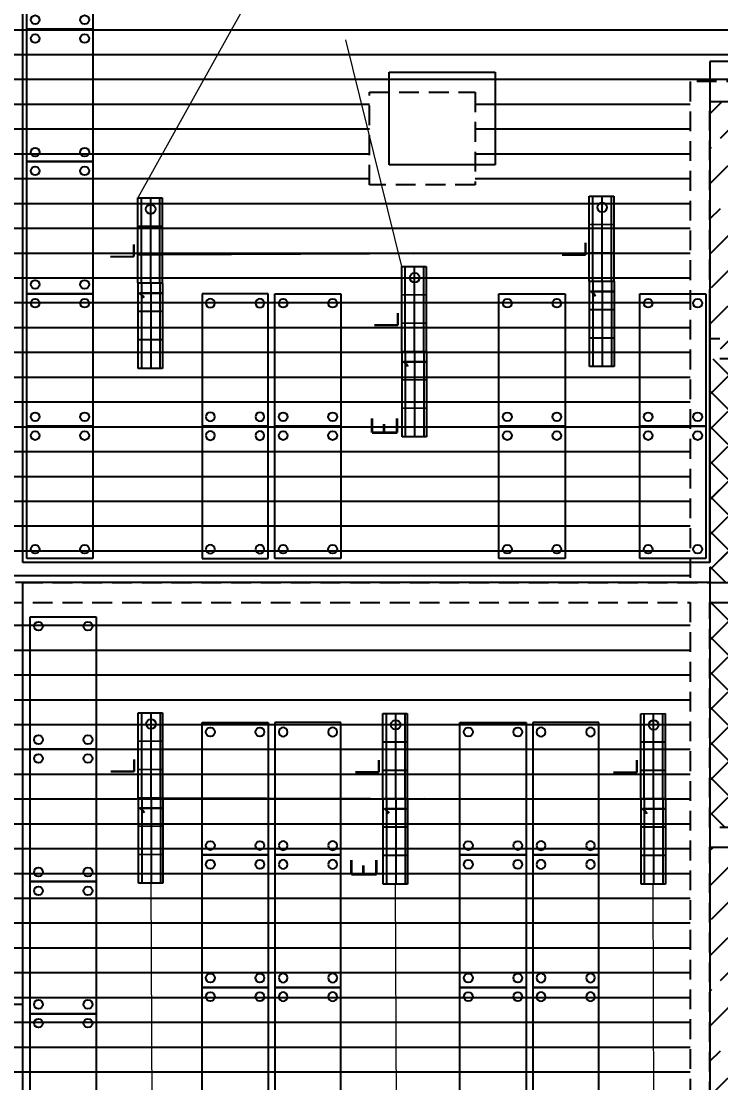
# Model space of a CAD drawing. Header units: inches. Extents: x 567115 to 582893, y 124948 to 133566.
# Drawn here: x 572433 to 572962, y 128336 to 129138 of the extents above; entities that cross this region are included whole.
import ezdxf

# ---------------------------------------------------------------- set-up
doc = ezdxf.new("R2010")
doc.units = ezdxf.units.IN
doc.header["$MEASUREMENT"] = 0
doc.linetypes.add('DASHED', pattern=[0.75, 0.5, -0.25])
for name, color, linetype in [('ELTV', 3, 'Continuous'), ('kazeb', 15, 'Continuous'), ('khatchin', 15, 'DASHED'), ('LIGHTING', 3, 'Continuous'), ('LIGHTING WIRE', 4, 'Continuous'), ('mobl', 11, 'Continuous'), ('wall kanaf', 4, 'Continuous')]:
    doc.layers.add(name, color=color, linetype=linetype)
doc.styles.add('2floorplan$0$style1', font='romans.shx', dxfattribs={"height": 40})
doc.styles.add('ROMANS', font='romans.shx')

# ---------------------------------------------------------------- blocks, each defined once
blk = doc.blocks.new('1LOUVER.TO')
at = {"layer": 'ELTV'}
blk.add_line((-64.41, -8.78), (-64.41, 9.73), dxfattribs=at)
at = {"layer": 'LIGHTING'}
for p, q in [((-64.41, 9.73), (64.39, 9.73)), ((64.39, 9.73), (64.39, -8.78)), ((64.39, -8.78), (-64.41, -8.78))]:
    blk.add_line(p, q, dxfattribs=at)
at = {"layer": 'LIGHTING', "color": 30, "lineweight": -2}
for p, q in [((-42.82, -8.78), (-42.82, 9.73)), ((-21.41, -8.78), (-21.41, 9.73)), ((0, -8.78), (0, 9.73)), ((21.41, -8.78), (21.41, 9.73)), ((42.82, -8.78), (42.82, 9.73)), ((-64.23, 7.03), (64.23, 7.03)), ((-64.23, 0), (64.23, 0)), ((-64.23, -7.03), (64.23, -7.03))]:
    blk.add_line(p, q, dxfattribs=at)
at = {"layer": 'LIGHTING', "color": 2}
blk.add_circle((55.88, 0), 3.63, dxfattribs=at)
at = {"layer": 'LIGHTING', "color": 3, "style": '2floorplan$0$style1'}
blk.add_text('L', height=17.71, dxfattribs=at).set_placement((17.02, 12.74))
at = {"layer": 'LIGHTING', "color": 2, "style": '2floorplan$0$style1'}
blk.add_text('1', height=16.8, dxfattribs=at).set_placement((-15.5, -8.31))
blk = doc.blocks.new('L14')
at = {"layer": 'mobl'}
for p, q in [((-0.5, 0), (0.5, 0)), ((-0.5, -0.5), (-0.5, 0)), ((0.5, 0), (0.5, -0.5)), ((0.5, -0.5), (-0.5, -0.5))]:
    blk.add_line(p, q, dxfattribs=at)
for centre in [(-0.42898, -0.06285), (0.42897, -0.06285), (-0.42898, -0.43715), (0.42897, -0.43715)]:
    blk.add_circle(centre, 0.0334, dxfattribs=at)

msp = doc.modelspace()

# ---------------------------------------------------------------- hatches: boundary and pattern name
at = {"layer": 'kazeb'}
h = msp.add_hatch(dxfattribs=at)
h.set_pattern_fill('ANSI33', color=256, scale=150, style=0)
edge = h.paths.add_edge_path()
edge.add_line((573683.38, 129666.5), (573770.04, 129666.5))
edge.add_line((573770.04, 129666.5), (573770.04, 129496.5))
edge.add_line((573770.04, 129496.5), (573683.04, 129496.5))
edge.add_line((573683.04, 129496.5), (573683.04, 129456.54))
edge.add_line((573683.04, 129456.54), (572088.07, 129456.54))
edge.add_line((572088.07, 129456.54), (572088.07, 129289.04))
edge.add_line((572088.07, 129289.04), (571944.07, 129289.04))
edge.add_line((571944.07, 129289.04), (571944.07, 129456.54))
edge.add_line((571944.07, 129456.54), (571785.07, 129456.54))
edge.add_line((571785.07, 129456.54), (571785.07, 129255.54))
edge.add_line((571785.07, 129255.54), (571272.13, 129255.54))
edge.add_line((571272.13, 129255.54), (571272.13, 129121.04))
edge.add_line((571272.13, 129121.04), (571029.57, 129121.04))
edge.add_line((571029.57, 129121.04), (571029.57, 129456.54))
edge.add_line((571029.57, 129456.54), (569011.57, 129456.54))
edge.add_line((569011.57, 129456.54), (569011.57, 129706.54))
edge.add_line((569011.57, 129706.54), (573276.57, 129706.54))
edge.add_line((573276.57, 129706.54), (573276.57, 130049.04))
edge.add_line((573276.57, 130049.04), (573396.57, 130049.04))
edge.add_line((573396.57, 130049.04), (573396.57, 129706.54))
edge.add_line((573396.57, 129706.54), (573683.38, 129706.54))
edge.add_line((573683.38, 129706.54), (573683.38, 129676.5))
h = msp.add_hatch(dxfattribs=at)
h.set_pattern_fill('LINE', color=256, scale=150)
h.paths.add_polyline_path([(572696.57, 129084.04), (572776.57, 129084.04), (572776.57, 129014.04), (572696.57, 129014.04)], flags=16)
edge = h.paths.add_edge_path()
edge.add_line((574214.07, 129441.54), (574214.07, 129091.54))
edge.add_line((574214.07, 129091.54), (574144.07, 129091.54))
edge.add_line((574144.07, 129091.54), (574144.06, 129021.04))
edge.add_line((574144.06, 129021.04), (573829.57, 129021.04))
edge.add_line((573829.57, 129021.04), (573829.57, 129092.04))
edge.add_line((573829.57, 129092.04), (573743.57, 129092.04))
edge.add_line((573743.57, 129092.04), (573743.57, 129021.04))
edge.add_line((573743.57, 129021.04), (573476.57, 129021.04))
edge.add_line((573476.57, 129021.04), (573476.57, 129092.04))
edge.add_line((573476.57, 129092.04), (572939.07, 129092.04))
edge.add_line((572939.07, 129092.04), (572939.07, 128713.54))
edge.add_line((572939.07, 128713.54), (572419.57, 128713.54))
edge.add_line((572419.57, 128713.54), (572419.57, 129441.54))
edge.add_line((572419.57, 129441.54), (574214.07, 129441.54))
h = msp.add_hatch(dxfattribs=at)
h.set_pattern_fill('ANSI33', color=256, scale=150, style=0)
h.paths.add_polyline_path([(573043.57, 129077.04), (572954.07, 129077.04), (572954.07, 128897.54), (572959.07, 128897.54), (572959.07, 128882.54), (572954.07, 128882.54), (572954.07, 128713.54), (573089.07, 128713.54), (573089.07, 128882.54), (573049.07, 128882.54), (573049.07, 128897.54), (573104.07, 128897.54), (573104.07, 128882.54), (573104.07, 128713.54), (573239.07, 128713.54), (573239.07, 128882.54), (573194.07, 128882.54), (573194.07, 128897.54), (573254.07, 128897.54), (573254.07, 128713.54), (573364.07, 128713.54), (573364.07, 128863.54), (573379.07, 128863.54), (573379.07, 128713.54), (573492.07, 128713.54), (573492.07, 129006.04), (573396.57, 129006.04), (573396.57, 129077.04), (573129.57, 129077.04), (573129.57, 129006.04), (573043.57, 129006.04)])
h = msp.add_hatch(dxfattribs=at)
h.set_pattern_fill('ANSI37', color=256, scale=150, style=2)
h.paths.add_polyline_path([(573089.07, 128882.54), (572954.07, 128882.54), (572954.07, 128713.54), (573089.07, 128713.54)])
h = msp.add_hatch(dxfattribs=at)
h.set_pattern_fill('LINE', color=256, scale=150)
edge = h.paths.add_edge_path()
edge.add_line((572939.07, 128698.54), (572939.07, 128306.54))
edge.add_line((572939.07, 128306.54), (573384.07, 128306.54))
edge.add_line((573384.07, 128306.54), (573384.07, 127551.6))
edge.add_arc((573086.57, 126949.04), 672, 63.72319, 86.33125)
edge.add_line((573129.57, 127619.66), (573129.57, 127692.04))
edge.add_line((573129.57, 127692.04), (573043.57, 127692.04))
edge.add_line((573043.57, 127692.04), (573043.57, 127649.54))
edge.add_line((573043.57, 127649.54), (573004.07, 127649.54))
edge.add_line((573004.07, 127649.54), (573004.07, 127615.96))
edge.add_arc((573086.57, 126949.04), 672, 97.05187, 142.81429)
edge.add_line((572551.2, 127355.2), (572465.07, 127420.54))
edge.add_line((572465.07, 127420.54), (572419.57, 127420.54))
edge.add_line((572419.57, 127420.54), (572419.57, 128698.54))
edge.add_line((572419.57, 128698.54), (572939.07, 128698.54))
h = msp.add_hatch(dxfattribs=at)
h.set_pattern_fill('ANSI37', color=256, scale=150, style=2)
h.paths.add_polyline_path([(573089.07, 128528.54), (572954.07, 128528.54), (572954.07, 128698.54), (573089.07, 128698.54)])
h = msp.add_hatch(dxfattribs=at)
h.set_pattern_fill('ANSI33', color=256, scale=150, style=0)
h.paths.add_polyline_path([(572954.07, 128321.54), (572954.07, 128513.54), (573254.07, 128513.54), (573254.07, 128698.54), (573364.07, 128698.54), (573364.07, 128548.54), (573379.07, 128548.54), (573379.07, 128698.54), (573492.07, 128698.54), (573492.07, 128321.54), (573129.63, 128321.54), (573129.63, 128411.54), (573043.63, 128411.54), (573043.63, 128321.54)])

# ---------------------------------------------------------------- linework, layer by layer
at = {"layer": 'khatchin', "ltscale": 30}
for points in [[(574229.09, 129461.65), (574229.09, 129107.15), (574159.09, 129107.15), (574159.09, 129036.15), (573844.59, 129036.15), (573844.59, 129107.15), (573758.59, 129107.15), (573758.59, 129036.15), (573491.59, 129036.15), (573491.59, 129107.15), (572954.09, 129107.15), (572954.09, 128728.65), (572434.59, 128728.65), (572434.59, 129461.64), (574229.09, 129461.64)], [(574214.07, 129441.54), (574214.07, 129092.04), (574144.07, 129092.04), (574144.06, 129021.04), (573829.57, 129021.04), (573829.57, 129092.04), (573743.57, 129092.04), (573743.57, 129021.04), (573476.57, 129021.04), (573476.57, 129092.04), (572939.07, 129092.04), (572939.07, 128713.54), (572419.57, 128713.54), (572419.57, 129441.54), (574214.07, 129441.54)], [(573254.07, 128713.54), (573254.07, 128897.54), (572954.07, 128897.54), (572954.07, 129077.04), (573043.57, 129077.04), (573043.57, 129006.04), (573129.57, 129006.04), (573129.57, 129077.04), (573396.57, 129077.04), (573396.57, 129006.04), (573492.07, 129006.04), (573492.07, 128713.54), (573379.07, 128713.54), (573379.07, 128863.54), (573364.07, 128863.54), (573364.07, 128713.54), (573254.07, 128713.54)], [(572954.07, 128321.54), (572954.07, 128513.54), (573254.07, 128513.54), (573254.07, 128698.54), (573364.07, 128698.54), (573364.07, 128548.54), (573379.07, 128548.54), (573379.07, 128698.54), (573492.07, 128698.54), (573492.07, 128321.54), (573129.63, 128321.54), (573129.63, 128412.04), (573043.63, 128412.04), (573043.63, 128321.54), (572954.07, 128321.54)]]:
    msp.add_lwpolyline(points, dxfattribs=at)
for points in [[(572711.59, 129099.15), (572791.59, 129099.15), (572791.59, 129029.15), (572711.59, 129029.15)], [(572696.57, 129084.04), (572776.57, 129084.04), (572776.57, 129014.04), (572696.57, 129014.04)], [(573089.07, 128882.54), (572954.07, 128882.54), (572954.07, 128713.54), (573089.07, 128713.54)], [(573089.07, 128528.54), (572954.07, 128528.54), (572954.07, 128698.54), (573089.07, 128698.54)]]:
    msp.add_lwpolyline(points, close=True, dxfattribs=at)
for points in [[(572954.09, 128713.65), (572954.09, 128321.65), (573399.09, 128321.65), (573399.09, 127566.71, 0.098967), (573144.59, 127634.77), (573144.59, 127707.15), (573058.59, 127707.15), (573058.59, 127664.65), (573018.59, 127664.65), (573018.59, 127631, 0.202178), (572566.22, 127370.31), (572480.09, 127435.65), (572434.59, 127435.65), (572434.59, 128713.65), (572954.09, 128713.65)], [(572939.07, 128698.54), (572939.07, 128306.54), (573384.07, 128306.54), (573384.07, 127551.6, 0.098967), (573129.57, 127619.66), (573129.57, 127692.04), (573043.57, 127692.04), (573043.57, 127649.54), (573003.57, 127649.54), (573003.57, 127615.89, 0.202178), (572551.2, 127355.2), (572465.07, 127420.54), (572419.57, 127420.54), (572419.57, 128698.54), (572939.07, 128698.54)]]:
    msp.add_lwpolyline(points, format="xyb", dxfattribs=at)
at = {"layer": 'LIGHTING WIRE', "lineweight": 5}
for p, q in [((572601.72, 129148.09), (572521.52, 129004.1)), ((572721.06, 128952.32), (572678.74, 129123.68)), ((572730.28, 128961.93), (572862.98, 128962.48)), ((572540.11, 128961.15), (572696.75, 128961.8)), ((572697.52, 128550.43), (572540.41, 128550.73)), ((572901.9, 128550.02), (572738.63, 128550.35)), ((572531.28, 128486.31), (572532.13, 128287.95)), ((572717.13, 128287.34), (572716.28, 128485.7)), ((572911.66, 128287.43), (572911.28, 128485.63))]:
    msp.add_line(p, q, dxfattribs=at)
at = {"layer": 'wall kanaf', "color": 15}
for p, q in [((572434.59, 128728.65), (572434.59, 129461.64)), ((573281.59, 129107.15), (572954.09, 129107.15)), ((572954.09, 129107.15), (572954.09, 128728.65)), ((572711.59, 129099.15), (572791.59, 129099.15)), ((572711.59, 129029.15), (572711.59, 129099.15)), ((572791.59, 129099.15), (572791.59, 129029.15)), ((572791.59, 129029.15), (572711.59, 129029.15)), ((572954.09, 128728.65), (572954.09, 128929.65)), ((572954.09, 128728.65), (572434.59, 128728.65)), ((572434.59, 127435.65), (572434.59, 128713.65)), ((572954.09, 128713.65), (572434.59, 128713.65)), ((572954.09, 128713.65), (572954.09, 128321.65))]:
    msp.add_line(p, q, dxfattribs=at)
at = {"layer": 'wall kanaf', "color": 15, "ltscale": 0.1}
msp.add_line((572434.59, 128394.65), (572331.16, 128394.65), dxfattribs=at)

# ---------------------------------------------------------------- block references
at = {"layer": 'LIGHTING'}
for p, rotation in [((572531.37, 128939.73), 90.1104468753116), ((572872.74, 128941.09), 90.11044687531258), ((572730.91, 128887.95), 90.110446875311), ((572531.63, 128550.72), 90.110446875311), ((572716.63, 128550.11), 90.110446875311), ((572911.63, 128550.04), 90.11044687530935)]:
    msp.add_blockref('1LOUVER.TO', p, dxfattribs=dict(at, rotation=rotation))
at = {"layer": 'mobl', "yscale": 100, "zscale": 100}
for p, xscale, rotation in [((572437.59, 129181.66), 100, 90), ((572437.59, 129081.66), 100, 90), ((572437.59, 128981.66), 100, 90), ((572437.59, 128881.66), 100, 90), ((572620.09, 128881.66), -100, 270), ((572625.09, 128881.66), 100, 90), ((572794.59, 128881.66), 100, 90), ((572901.09, 128881.66), 100, 90), ((572437.59, 128781.66), 100, 90), ((572620.09, 128781.66), -100, 270), ((572625.09, 128781.66), 100, 90), ((572794.59, 128781.66), 100, 90), ((572901.09, 128781.66), 100, 90), ((572440.09, 128637.65), 100, 90), ((572570.09, 128557.65), 100, 90), ((572675.09, 128557.65), -100, 270), ((572765.09, 128557.65), 100, 90), ((572870.09, 128557.65), -100, 270), ((572440.09, 128537.65), 100, 90), ((572570.09, 128457.65), 100, 90), ((572675.09, 128457.65), -100, 270), ((572765.09, 128457.65), 100, 90), ((572870.09, 128457.65), -100, 270), ((572440.09, 128437.65), 100, 90), ((572570.09, 128357.65), 100, 90), ((572675.09, 128357.65), -100, 270), ((572765.09, 128357.65), 100, 90), ((572870.09, 128357.65), -100, 270), ((572440.09, 128337.65), 100, 90)]:
    msp.add_blockref('L14', p, dxfattribs=dict(at, xscale=xscale, rotation=rotation))

# ---------------------------------------------------------------- texts
at = {"layer": 'LIGHTING', "color": 2, "ltscale": 8, "style": 'ROMANS'}
for p in [(572717.7, 128823.54), (572702.09, 128489.88)]:
    msp.add_text('E', height=19, rotation=90.11045, dxfattribs=at).set_placement(p)

doc.saveas('drawing.dxf')
